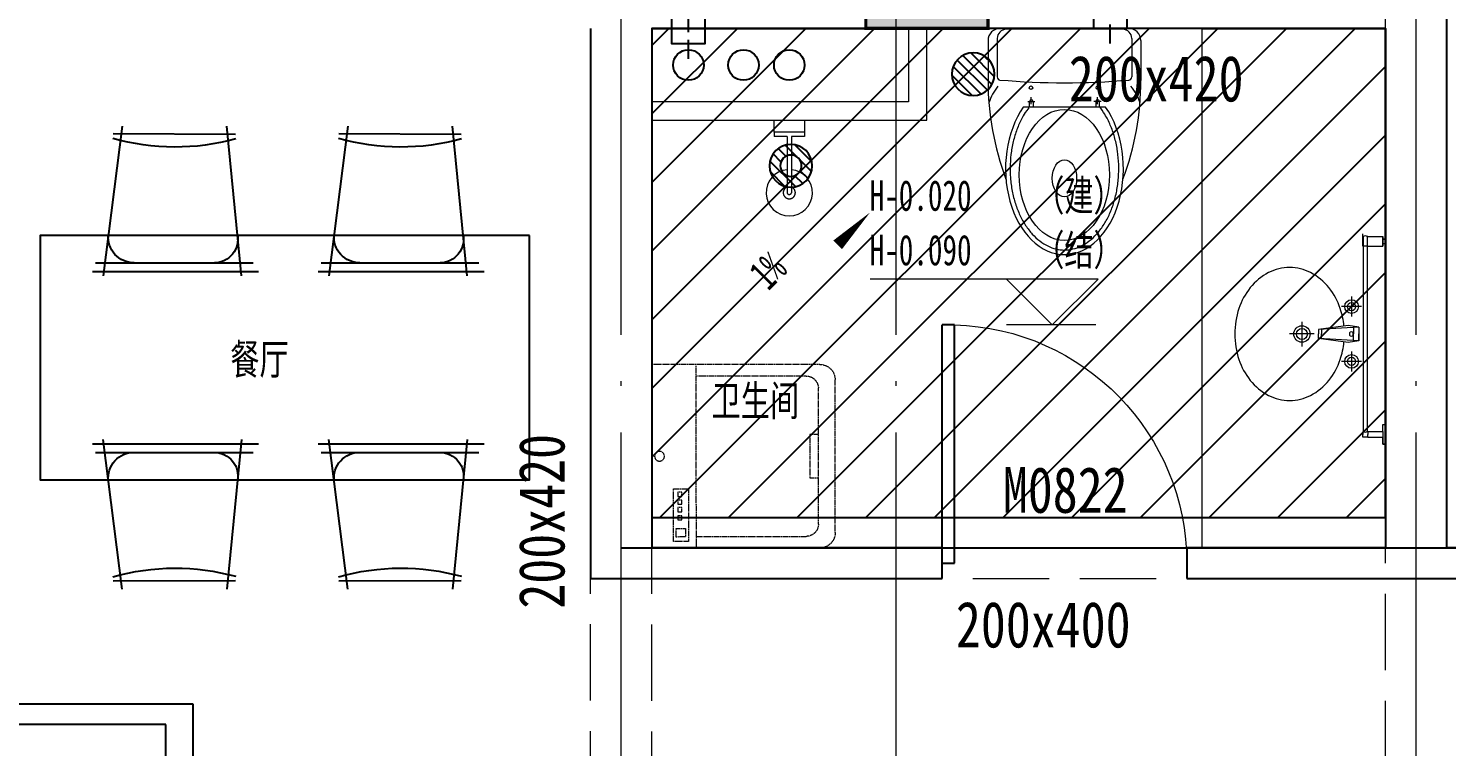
# Model space of a CAD drawing. Header units: millimetres. Extents: x 815519 to 890079, y 147095 to 251022.
# Drawn here: x 844672 to 849310, y 242290 to 244640 of the extents above; entities that cross this region are included whole.
import ezdxf
from ezdxf.enums import TextEntityAlignment as Align

# ---------------------------------------------------------------- set-up
doc = ezdxf.new("R2010")
doc.units = ezdxf.units.MM
doc.header["$LTSCALE"] = 1000
for name, pattern in [('__DASH', [0.35, 0.25, -0.1]), ('DASH', [0.35, 0.25, -0.1]), ('DOTE', [61.468, 50.8, -5.08, 0.508, -5.08])]:
    doc.linetypes.add(name, pattern=pattern)
for name, color, linetype, lineweight in [('A-文字', 50, 'Continuous', 0), ('FF-洁具', 32, 'Continuous', 0), ('FF-活动家具', 33, 'Continuous', 0), ('L-梁', 91, 'DASH', 0), ('S-轴线', 149, 'DOTE', 0), ('厨卫', 154, 'Continuous', 0), ('梁标注', 134, 'Continuous', 18), ('预留洞-卫生间', 6, 'Continuous', 25)]:
    doc.layers.add(name, color=color, linetype=linetype, lineweight=lineweight)
doc.layers.add('DOTE', color=1, linetype='DOTE', plot=False)
for name, color, linetype in [('EQUIP_地漏', 7, 'Continuous'), ('FLOOR_HATCH', 9, 'Continuous'), ('HOLE', 7, 'Continuous'), ('PUB_HATCH', 8, 'Continuous'), ('VPIPE-污水', 2, 'DASH'), ('VPIPE-通气', 3, 'Continuous'), ('WALL', 2, 'Continuous'), ('WINDOW', 4, 'Continuous'), ('WINDOW_TEXT', 7, 'Continuous'), ('家具', 47, 'Continuous'), ('柱', 2, 'Continuous'), ('看线', 163, 'Continuous'), ('预留洞-厨房', 6, 'Continuous')]:
    doc.layers.add(name, color=color, linetype=linetype)
doc.styles.add('TH-STYLE1', font='', dxfattribs={"width": 0.7})
doc.styles.add('TSSD_REIN', font='TSSDENG.shx', dxfattribs={"width": 0.69, "height": 0.2, "bigfont": 'TSSDCHN.shx'})
doc.styles.add('宋体', font='', dxfattribs={"width": 0.8})
doc.styles.get('TH-STYLE1').set_extended_font_data('STFangsong')
doc.styles.get('宋体').set_extended_font_data('NSimSun')

# ---------------------------------------------------------------- blocks, each defined once
blk = doc.blocks.new('$DorLib2D$00000001')
for p, q in [((0.45, 0.975), (0.5, 0.975)), ((0.45, 0), (0.45, 0.975)), ((0.5, 0), (0.5, 0.975)), ((0.5, 0), (0.45, 0))]:
    blk.add_line(p, q)
at = {"lineweight": 13}
blk.add_arc((0.475, 0), 0.975, 91.46928, 180, dxfattribs=at)
blk = doc.blocks.new('2016062716132468')
at = {"layer": '家具'}
for p, q in [((-1078.9, 1025), (-1031.2, 1514.4)), ((-1059.4, 1487.2), (-659.7, 1489.1)), ((-688.4, 1514.4), (-626.9, 1025)), ((-340.5, 1025), (-292.8, 1514.4)), ((-321, 1487.2), (78.7, 1489.1)), ((50, 1514.4), (111.5, 1025)), ((-601.8, 1067.2), (-1116.9, 1067.2)), ((136.6, 1067.2), (-378.6, 1067.2)), ((-591.5, 1039.1), (-1134.3, 1039.1)), ((146.9, 1039.1), (-395.9, 1039.1)), ((-591.5, 475.3), (-1134.3, 475.3)), ((-1078.9, 489.4), (-1031.2, 0)), ((-688.4, 0), (-626.9, 489.4)), ((146.9, 475.3), (-395.9, 475.3)), ((-340.5, 489.4), (-292.8, 0)), ((50, 0), (111.5, 489.4)), ((-601.8, 447.2), (-1116.9, 447.2)), ((136.6, 447.2), (-378.6, 447.2)), ((-1059.4, 27.2), (-659.7, 25.3)), ((-321, 27.2), (78.7, 25.3))]:
    blk.add_line(p, q, dxfattribs=at)
blk.add_lwpolyline([(-1282.5, 1157.2), (317.5, 1157.2), (317.5, 357.2), (-1282.5, 357.2)], close=True, dxfattribs=at)
for centre, radius, start, end in [((-862.9, 2194.8), 748.8, 254.6721, 285.8904), ((-124.5, 2194.8), 748.8, 254.6721, 285.8904), ((-989.4, 1144.9), 77.7, 168.8467, 268.8205), ((-727.8, 1151.6), 84.4, 270, 5.7106), ((-251.1, 1144.9), 77.7, 168.8467, 268.8205), ((10.6, 1151.6), 84.4, 270, 5.7106), ((-989.4, 369.5), 77.7, 91.1795, 191.1533), ((-727.8, 362.8), 84.4, 354.2894, 90), ((-251.1, 369.5), 77.7, 91.1795, 191.1533), ((10.6, 362.8), 84.4, 354.2894, 90), ((-862.9, -680.4), 748.8, 74.1096, 105.3279), ((-124.5, -680.4), 748.8, 74.1096, 105.3279)]:
    blk.add_arc(centre, radius, start, end, dxfattribs=at)
blk = doc.blocks.new('Z$W@#1F9C1563')
at = {"linetype": 'Continuous', "lineweight": -3}
for p, q in [((2106, 3120), (2106, 3288.9)), ((2421, 3120), (1719.8, 3120)), ((1678.5, 3012.8), (1678.5, 3078.8)), ((2503.5, 802.5), (2503.5, 3037.5)), ((2312.3, 2971.5), (1719.8, 2971.5)), ((1678.5, 2930.3), (1678.5, 909.7)), ((2205, 2930.3), (2205, 909.7)), ((2353.5, 909.7), (2353.5, 2930.3)), ((1678.5, 2270.5), (2353.5, 2270.5)), ((1678.5, 1569.5), (2353.5, 1569.5)), ((2312.3, 868.5), (1719.8, 868.5)), ((570.3, 800), (1237, 800)), ((570.3, 733.3), (570.3, 800)), ((1237, 733.3), (1237, 800)), ((1678.5, 827.3), (1678.5, 761.3)), ((503.7, 733.3), (503.7, 0)), ((503.7, 733.3), (637, 733.3)), ((637, 733.3), (637, 182.2)), ((1170.3, 733.3), (1170.3, 182.2)), ((1303.7, 733.3), (1170.3, 733.3)), ((1303.7, 0), (1303.7, 733.3)), ((2421, 720), (1719.8, 720)), ((2106, 720), (2106, 619)), ((1978.5, 127.5), (1978.5, 510.5)), ((1787, 319), (2170.1, 319)), ((1303.7, 273.1), (1678.5, 273.1)), ((503.7, 0), (1303.7, 0))]:
    blk.add_line(p, q, dxfattribs=at)
blk.add_lwpolyline([(503.7, 273.1), (0, 273.1), (0, 3288.9), (0, 3288.9), (2106, 3288.9)], dxfattribs=at)
for points in [[(1278.5, 2420), (1278.5, 1420), (528.8, 1420), (528.8, 2420)], [(2278.5, 619), (1678.5, 619), (1678.5, 19), (2278.5, 19)], [(592.6, 66.7), (1214.8, 66.7), (1214.8, 182.2), (592.6, 182.2)]]:
    blk.add_lwpolyline(points, close=True, dxfattribs=at)
for radius in [153.6, 119.8]:
    blk.add_circle((1978.5, 319), radius, dxfattribs=at)
for centre, radius, start, end in [((1719.8, 3078.8), 41.2, 90, 180), ((2421, 3037.5), 82.5, 0, 90), ((1719.8, 3012.8), 41.2, 180, 270), ((1719.8, 2930.3), 41.2, 90, 180), ((2246.3, 2930.3), 41.2, 90, 180), ((2312.3, 2930.3), 41.2, 0, 90), ((903.7, 4982.5), 2589.8, 261.6773, 278.3227), ((-4039.5, 1920), 4595.6, 353.7539, 6.2461), ((5846.9, 1920), 4595.6, 173.7539, 186.2461), ((903.7, -1142.5), 2589.8, 81.6773, 98.3227), ((1719.8, 909.7), 41.2, 180, 270), ((2246.3, 909.7), 41.2, 180, 270), ((2312.3, 909.7), 41.2, 270, 0), ((1719.8, 827.3), 41.2, 90, 180), ((2421, 802.5), 82.5, 270, 0), ((1719.8, 761.3), 41.2, 180, 270)]:
    blk.add_arc(centre, radius, start, end, dxfattribs=at)
blk = doc.blocks.new('3A-左户家具')
at = {"layer": '家具', "extrusion": (0, 0, -1), "zscale": -1}
blk.add_blockref('2016062716132468', (512011, 386665.5), dxfattribs=at)
at = {"layer": '家具', "extrusion": (0, 0, -1), "xscale": -1, "zscale": -1, "rotation": 180}
blk.add_blockref('Z$W@#1F9C1563', (511325, 386288.9), dxfattribs=at)
blk = doc.blocks.new('A$C229B3283')
at = {"color": 2, "linetype": 'DASH', "ltscale": 0.25}
blk.add_lwpolyline([(0, -250), (0, 50)], dxfattribs=at)
blk.add_lwpolyline([(-55, 0), (-55, -200), (55, -200), (55, 0), (-55, 0)])
at = {"color": 8, "style": 'TSSD_REIN', "width": 0.552}
blk.add_text('FD', height=120, dxfattribs=at).set_placement((-40.8, 50))
blk = doc.blocks.new('地漏')
h = blk.add_hatch()
h.set_pattern_fill('LINE', color=13, scale=25, angle=45, style=0)
h.set_pattern_definition([(45, (0, 0), (-16.83798023, 16.83798023), [])])
edge = h.paths.add_edge_path()
edge.add_arc((6430372.7, -196010.6), 70, 0, 360)
at = {"color": 13}
blk.add_line((6430410.5, -195951.9), (6430411.9, -195953.3), dxfattribs=at)
blk.add_circle((6430372.7, -196010.6), 70)
blk = doc.blocks.new('地漏2')
h = blk.add_hatch()
h.set_pattern_fill('LINE', color=13, scale=25, angle=225, style=0)
h.set_pattern_definition([(225, (0, 0), (16.83798023, -16.83798023), [])])
edge = h.paths.add_edge_path(flags=17)
edge.add_arc((4924704.2, -267187.3), 35, 0, 360)
edge = h.paths.add_edge_path()
edge.add_arc((4924704.2, -267187.3), 70, 0, 360)
at = {"color": 13}
blk.add_line((4924666.4, -267245.9), (4924665, -267244.6), dxfattribs=at)
for radius in [70, 35]:
    blk.add_circle((4924704.2, -267187.3), radius)
blk = doc.blocks.new('wgwegwevberr')
at = {"layer": 'L-梁', "linetype": 'DASH'}
for p, q in [((848112.3, 139443.9), (848112.3, 145743.9)), ((845512.3, 142144.4), (845512.3, 145043.9)), ((845712.3, 142143.9), (845712.3, 145043.9)), ((845712.3, 143443.9), (848112.3, 143443.9)), ((845712.3, 143243.9), (848112.3, 143243.9))]:
    blk.add_line(p, q, dxfattribs=at)
blk = doc.blocks.new('A户型左模型')
at = {"layer": 'FLOOR_HATCH'}
h = blk.add_hatch(dxfattribs=at)
h.set_pattern_fill('ANSI31', color=256, scale=100, style=0)
h.set_pattern_definition([(45, (0, 0), (-112.2532, 112.2532), [])])
h.paths.add_polyline_path([(670918.3, -222328), (670918.3, -220728), (668518.3, -220728), (668518.3, -222328)])
at = {"layer": 'HOLE', "linetype": 'Continuous'}
blk.add_lwpolyline([(670918.3, -222328), (670918.3, -220728), (668518.3, -220728), (668518.3, -222328), (670918.3, -222328)], dxfattribs=at)
at = {"layer": '梁标注', "color": 3, "style": '宋体', "width": 0.8}
for s, p in [('200x420', (670168.3, -220892.2)), ('200x400', (669798.9, -222678.5))]:
    blk.add_text(s, height=150, dxfattribs=at).set_placement(p, align=Align.MIDDLE_CENTER)
blk.add_text('200x420', height=150, rotation=90, dxfattribs=at).set_placement((668158.2, -222340.8), align=Align.MIDDLE_CENTER)
blk = doc.blocks.new('$plan$00001623')
at = {"layer": 'FF-活动家具', "linetype": 'DASH', "ltscale": 0.015}
blk.add_line((-296.1, -144.7), (296.9, -144.7), dxfattribs=at)
blk.add_lwpolyline([(250, -600), (-250, -600, -0.414214), (-300, -550), (-300, 0), (300, 0), (300, -550, -0.414214)], format="xyb", close=True, dxfattribs=at)
for points in [[(278.4, -71.6), (107, -71.6), (107, -119.7), (278.4, -119.7)], [(118, -85.8), (131.7, -85.8), (131.7, -98.5), (118, -98.5)], [(143.5, -85.8), (157.2, -85.8), (157.2, -98.5), (143.5, -98.5)], [(168.1, -85.8), (181.7, -85.8), (181.7, -98.5), (168.1, -98.5)], [(194.5, -85.8), (208.1, -85.8), (208.1, -98.5), (194.5, -98.5)], [(235.9, -109.8), (264.2, -109.8), (264.2, -80.1), (235.9, -80.1)]]:
    blk.add_lwpolyline(points, close=True, dxfattribs=at)
blk.add_lwpolyline([(262.3, -144.7), (262.3, -505.1, -0.414214), (222.3, -545.1), (-222.3, -545.1, -0.414214), (-262.3, -505.1), (-262.3, -144.7)], format="xyb", dxfattribs=at)
blk.add_lwpolyline([(-71, -545.1), (-71, -517.5), (0, -517.5), (71, -517.5), (71, -545.1)], dxfattribs=at)
blk.add_circle((0, -25.5), 16, dxfattribs=at)
blk = doc.blocks.new('Z$W@#022B05CA')
at = {"layer": '厨卫'}
for p, q in [((698.7, 500), (567.8, 500)), ((705.7, 470), (579.9, 470)), ((735.7, 60), (735.7, 440)), ((738.7, 40), (738.7, 460)), ((480.7, 115.3), (480.7, 384.7)), ((480.7, 364.4), (499.9, 364.4)), ((499.9, 352.2), (480.7, 352.2)), ((490.4, 358.5), (514.2, 358.5)), ((499.1, 370.2), (499.1, 346.6)), ((499.9, 147.8), (480.7, 147.8)), ((490.4, 141.5), (514.2, 141.5)), ((499.1, 129.8), (499.1, 153.4)), ((480.7, 135.6), (499.9, 135.6)), ((698.7, 0), (567.8, 0)), ((705.7, 30), (579.9, 30))]:
    blk.add_line(p, q, dxfattribs=at)
for centre in [(544.8, 359.2), (544.8, 140.8)]:
    blk.add_circle(centre, 5.82, dxfattribs=at)
for centre, radius, start, end in [((568.5, -416.2), 916.2, 89.9528, 110.6123), ((448.5, 346.2), 157.9, 50.1815, 72.8478), ((579.9, 460), 10, 90, 175.0115), ((698.7, 460), 40, 0, 90), ((705.7, 440), 30, 0, 90), ((2985.7, 250), 2425, 175.0115, 184.9885), ((499.3, 358.3), 6.15, 275.1568, 84.8432), ((499.3, 141.7), 6.15, 275.1568, 84.8432), ((568.5, 916.2), 916.2, 249.3877, 270.0472), ((705.7, 60), 30, 270, 0), ((448.5, 153.8), 157.9, 287.1522, 309.8185), ((579.9, 40), 10, 184.9885, 270), ((698.7, 40), 40, 270, 0)]:
    blk.add_arc(centre, radius, start, end, dxfattribs=at)
for centre, major_axis, ratio, start_param, end_param in [((279.7, 250), (281, 0), 0.685919, 0.773739, 5.509446), ((259.5, 250.3), (214.4, 0), 0.687861, 1.570796326796175, 7.853981633975761), ((248.3, 250), (60.7, 0), 0.657164, 1.570796326790381, 7.853981633969967)]:
    blk.add_ellipse(centre, major_axis=major_axis, ratio=ratio, start_param=start_param, end_param=end_param, dxfattribs=at)
blk.add_open_spline([(479.3, 367), (466, 376.7), (459.6, 380.8), (441.8, 391), (430, 396.8), (405.1, 406.9), (392, 411.3), (364.9, 418.6), (350.9, 421.5), (322.3, 425.7), (307.8, 427), (278.6, 428), (263.9, 427.7), (234.9, 425.4), (220.5, 423.5), (192.4, 418.1), (178.7, 414.6), (152.3, 406.2), (139.7, 401.2), (115.8, 390.1), (104.6, 383.8), (83.9, 370.3), (74.3, 363), (57.2, 347.5), (49.7, 339.3), (36.7, 322.4), (31.2, 313.7), (22.5, 295.8), (19.2, 286.8), (14.8, 268.4), (13.7, 259.2), (13.7, 240.7), (14.8, 231.5), (19.2, 213.2), (22.5, 204.1), (31.2, 186.3), (36.7, 177.5), (49.7, 160.6), (57.3, 152.5), (74.4, 137), (83.9, 129.7), (104.7, 116.1), (115.9, 109.9), (139.8, 98.7), (152.4, 93.8), (178.8, 85.4), (192.5, 81.9), (220.6, 76.5), (234.9, 74.5), (264, 72.3), (278.7, 72), (307.9, 73), (322.4, 74.3), (351, 78.5), (365, 81.4), (392.1, 88.7), (405.2, 93.1), (430.1, 103.3), (441.9, 109), (459.6, 119.2), (466, 123.3), (481, 132.7)], degree=3, knots=[3.915332, 3.915332, 3.915332, 3.915332, 4.014441, 4.014441, 4.176505, 4.176505, 4.338569, 4.338569, 4.500633, 4.500633, 4.662697, 4.662697, 4.824761, 4.824761, 4.986825, 4.986825, 5.148889, 5.148889, 5.310953, 5.310953, 5.473017, 5.473017, 5.635081, 5.635081, 5.797146, 5.797146, 5.95921, 5.95921, 6.121274, 6.121274, 6.283338, 6.283338, 6.445402, 6.445402, 6.607466, 6.607466, 6.76953, 6.76953, 6.931594, 6.931594, 7.093658, 7.093658, 7.255722, 7.255722, 7.417786, 7.417786, 7.57985, 7.57985, 7.741915, 7.741915, 7.903979, 7.903979, 8.066043, 8.066043, 8.228107, 8.228107, 8.390171, 8.390171, 8.552235, 8.552235, 8.651039, 8.651039, 8.651039, 8.651039], dxfattribs=at)
blk = doc.blocks.new('tt4')
at = {"layer": '厨卫'}
for p, q in [((-29340.4, -1289856.7), (-29340.4, -1289847.3)), ((-29340.4, -1289887.9), (-29340.4, -1289847.3)), ((-29338.9, -1289856.7), (-29340.4, -1289856.7)), ((-29338.9, -1289856.7), (-29340.4, -1289856.7)), ((-29338.9, -1289856.7), (-29338.9, -1290494.4)), ((-29325.9, -1289856.7), (-29325.9, -1290494.4)), ((-29324.4, -1289856.7), (-29325.9, -1289856.7)), ((-29324.4, -1289856.7), (-29325.9, -1289856.7)), ((-29324.4, -1289856.7), (-29275.4, -1289856.7)), ((-29275.4, -1289856.7), (-29275.4, -1289879)), ((-29275.4, -1289887.9), (-29275.4, -1289856.7)), ((-29324.4, -1289887.9), (-29340.4, -1289887.9)), ((-29324.4, -1289887.9), (-29275.4, -1289887.9)), ((-29275.4, -1289865.5), (-29275.4, -1289887.7)), ((-29275.4, -1289887.9), (-29275.4, -1289865.5)), ((-29266.4, -1289865.5), (-29275.4, -1289865.5)), ((-29275.4, -1289865.5), (-29266.4, -1289865.5)), ((-29274.9, -1289879.5), (-29266.4, -1289879.5)), ((-29344.8, -1290085.9), (-29410.2, -1290085.9)), ((-29344.8, -1290085.9), (-29410.2, -1290085.9)), ((-29377.5, -1290053.2), (-29377.5, -1290118.7)), ((-29377.5, -1290053.2), (-29377.5, -1290118.7)), ((-29539.7, -1290135.2), (-29539.7, -1290215.9)), ((-29539.7, -1290135.2), (-29539.7, -1290215.9)), ((-29499.3, -1290175.5), (-29580.1, -1290175.5)), ((-29499.3, -1290175.5), (-29580.1, -1290175.5)), ((-29388.7, -1290147.4), (-29485.2, -1290160.6)), ((-29388.7, -1290147.4), (-29485.2, -1290160.6)), ((-29353.9, -1290153.1), (-29485.2, -1290160.6)), ((-29353.9, -1290153.1), (-29485.2, -1290160.6)), ((-29485.2, -1290160.6), (-29485.2, -1290175.5)), ((-29485.2, -1290160.6), (-29485.2, -1290175.5)), ((-29485.2, -1290190.5), (-29485.2, -1290175.5)), ((-29485.2, -1290190.5), (-29485.2, -1290175.5)), ((-29476.2, -1290160.2), (-29476.2, -1290175.5)), ((-29476.2, -1290160.2), (-29476.2, -1290175.5)), ((-29476.2, -1290190.9), (-29476.2, -1290175.5)), ((-29476.2, -1290190.9), (-29476.2, -1290175.5)), ((-29353.9, -1290153.1), (-29388.7, -1290147.4)), ((-29353.9, -1290153.1), (-29388.7, -1290147.4)), ((-29371.5, -1290154.1), (-29371.5, -1290175.5)), ((-29371.5, -1290154.1), (-29371.5, -1290175.5)), ((-29371.5, -1290196.9), (-29371.5, -1290175.5)), ((-29371.5, -1290196.9), (-29371.5, -1290175.5)), ((-29353.9, -1290153.1), (-29353.9, -1290197.9)), ((-29353.9, -1290153.1), (-29353.9, -1290175.5)), ((-29353.9, -1290197.9), (-29353.9, -1290175.5)), ((-29388.7, -1290203.7), (-29485.2, -1290190.5)), ((-29353.9, -1290197.9), (-29485.2, -1290190.5)), ((-29388.7, -1290203.7), (-29485.2, -1290190.5)), ((-29353.9, -1290197.9), (-29485.2, -1290190.5)), ((-29353.9, -1290197.9), (-29388.7, -1290203.7)), ((-29353.9, -1290197.9), (-29388.7, -1290203.7)), ((-29344.8, -1290265.1), (-29410.2, -1290265.1)), ((-29344.8, -1290265.1), (-29410.2, -1290265.1)), ((-29377.5, -1290232.4), (-29377.5, -1290297.9)), ((-29377.5, -1290232.4), (-29377.5, -1290297.9)), ((-29340.4, -1290494.4), (-29340.4, -1290503.8)), ((-29338.9, -1290494.4), (-29340.4, -1290494.4)), ((-29340.4, -1290513.2), (-29340.4, -1290503.8)), ((-29324.4, -1290494.4), (-29325.9, -1290494.4)), ((-29324.4, -1290494.4), (-29324.4, -1290503.8)), ((-29324.4, -1290494.4), (-29275.4, -1290494.4)), ((-29324.4, -1290513.2), (-29324.4, -1290503.8)), ((-29275.4, -1290494.4), (-29275.4, -1290472)), ((-29275.4, -1290494.4), (-29275.4, -1290513.2)), ((-29274.9, -1290471.5), (-29266.4, -1290471.5)), ((-29268.3, -1290471.5), (-29266.4, -1290471.5)), ((-29266.4, -1290471.5), (-29266.4, -1290480)), ((-29266.4, -1290471.5), (-29266.4, -1290503.8)), ((-29266.4, -1290507.8), (-29266.4, -1290503.8)), ((-29266.4, -1290503.8), (-29266.4, -1290503.8)), ((-29324.4, -1290513.2), (-29340.4, -1290513.2)), ((-29324.4, -1290513.2), (-29275.4, -1290513.2)), ((-29275.4, -1290513.4), (-29275.4, -1290535.5)), ((-29275.4, -1290535.5), (-29275.4, -1290513.4)), ((-29274.9, -1290536), (-29266.4, -1290536)), ((-29266.4, -1290536), (-29274.9, -1290536)), ((-29266.4, -1290514.8), (-29266.4, -1290507.8)), ((-29266.4, -1290507.8), (-29266.4, -1290514.8)), ((-29266.4, -1290527.4), (-29266.4, -1290514.8)), ((-29266.4, -1290536), (-29266.4, -1290527.4)), ((-29266.4, -1290527.4), (-29266.4, -1290536)), ((-29266.4, -1290527.4), (-29266.4, -1290536))]:
    blk.add_line(p, q, dxfattribs=at)
for centre, radius in [((-29377.5, -1290085.9), 22.4), ((-29377.5, -1290085.9), 22.4), ((-29377.5, -1290085.9), 13.4), ((-29377.5, -1290085.9), 13.4), ((-29539.7, -1290175.5), 26.9), ((-29539.7, -1290175.5), 26.9), ((-29539.7, -1290175.5), 17.9), ((-29539.7, -1290175.5), 17.9), ((-29377.5, -1290265.1), 22.4), ((-29377.5, -1290265.1), 22.4), ((-29377.5, -1290265.1), 13.4), ((-29377.5, -1290265.1), 13.4)]:
    blk.add_circle(centre, radius, dxfattribs=at)
for centre, radius, start, end in [((-29332.4, -1289864.8), 10.4, 51.3282, 128.6718), ((-29274.9, -1289879), 0.5, 180, 270), ((-29563, -1290140.3), 186.5, 117.4096, 141.3831), ((-29563, -1290140.3), 186.5, 117.4096, 141.3831), ((-29580, -1290107.5), 149.5, 90, 117.4096), ((-29580, -1290107.5), 149.5, 90, 117.4096), ((-29580, -1290107.5), 149.5, 62.5904, 90), ((-29580, -1290107.5), 149.5, 62.5904, 90), ((-29597, -1290140.3), 186.5, 38.6169, 62.5904), ((-29597, -1290140.3), 186.5, 38.6169, 62.5904), ((-29536.3, -1290161.6), 220.7, 141.3831, 161.6926), ((-29536.3, -1290161.6), 220.7, 141.3831, 161.6926), ((-29623.7, -1290161.6), 220.7, 18.3074, 38.6169), ((-29623.7, -1290161.6), 220.7, 18.3074, 38.6169), ((-29494.3, -1290175.5), 264.9, 161.6926, 180), ((-29494.3, -1290175.5), 264.9, 161.6926, 180), ((-29665.7, -1290175.5), 264.9, 5.7073, 18.3074), ((-29665.7, -1290175.5), 264.9, 5.7073, 18.3074), ((-29494.3, -1290175.5), 264.9, 180, 198.3074), ((-29494.3, -1290175.5), 264.9, 180, 198.3074), ((-29378.2, -1290174.5), 6.44, 350.5252, 189.4748), ((-29378.2, -1290174.5), 6.44, 350.5252, 189.4748), ((-29378.2, -1290176.6), 6.44, 170.5252, 9.4748), ((-29378.2, -1290176.6), 6.44, 170.5252, 9.4748), ((-29665.7, -1290175.5), 264.9, 341.6926, 354.2927), ((-29665.7, -1290175.5), 264.9, 341.6926, 354.2927), ((-29536.3, -1290189.4), 220.7, 198.3074, 218.6169), ((-29536.3, -1290189.4), 220.7, 198.3074, 218.6169), ((-29623.7, -1290189.4), 220.7, 321.3831, 341.6926), ((-29623.7, -1290189.4), 220.7, 321.3831, 341.6926), ((-29563, -1290210.8), 186.5, 218.6169, 242.5904), ((-29563, -1290210.8), 186.5, 218.6169, 242.5904), ((-29597, -1290210.8), 186.5, 297.4096, 321.3831), ((-29597, -1290210.8), 186.5, 297.4096, 321.3831), ((-29580, -1290243.6), 149.5, 242.5904, 270), ((-29580, -1290243.6), 149.5, 242.5904, 270), ((-29580, -1290243.6), 149.5, 270, 297.4096), ((-29580, -1290243.6), 149.5, 270, 297.4096), ((-29332.4, -1290486.3), 10.4, 231.3282, 308.6718), ((-29274.9, -1290472), 0.5, 90, 180), ((-29274.9, -1290535.5), 0.5, 180, 270)]:
    blk.add_arc(centre, radius, start, end, dxfattribs=at)
blk = doc.blocks.new('A$C4BA03DFC')
at = {"layer": 'FF-洁具', "color": 13, "linetype": '__DASH', "ltscale": 0.2}
blk.add_lwpolyline([(0, 25.5), (-40, 25.5), (-40, 125.5), (0, 125.5)], dxfattribs=at)
at = {"layer": 'FF-洁具', "linetype": 'DASH'}
for points in [[(0, 125.5), (0, 25.5)], [(0, 125.5), (14, 125.5)], [(14, 125.5), (14, 82.5)], [(14, 82.5), (198.3, 82.5)], [(14, 68.5), (14, 25.5)], [(14, 68.5), (198.3, 68.5)], [(0, 25.5), (14, 25.5)]]:
    blk.add_lwpolyline(points, dxfattribs=at)
at = {"layer": 'FF-洁具'}
blk.add_arc((197.7, 75.5), 75.7, 185.306, 174.694, dxfattribs=at)
at = {"layer": 'FF-洁具', "linetype": 'DASH'}
for centre, radius, start, end in [((197.7, 75.5), 19.8, 200.6725, 159.3275), ((196.1, 75.5), 7.33, 287.2381, 72.7619)]:
    blk.add_arc(centre, radius, start, end, dxfattribs=at)

msp = doc.modelspace()

# ---------------------------------------------------------------- hatches: boundary and pattern name
at = {"layer": 'PUB_HATCH'}
msp.add_hatch(color=256, dxfattribs=at).paths.add_polyline_path([(847810.5, 244640), (847810.5, 245540), (847410.5, 245540), (847410.5, 244640)])

# ---------------------------------------------------------------- linework, layer by layer
at = {"color": 2, "linetype": 'DASH', "ltscale": 0.25}
msp.add_lwpolyline([(846830.5, 244540), (846830.5, 244840)], dxfattribs=at)
at = {"layer": 'A-文字'}
for p, q in [((848170.5, 243819.7), (847424.5, 243819.7)), ((848170.5, 243819.7), (847424.5, 243819.7)), ((848020.5, 243669.7), (847870.5, 243819.7)), ((848020.5, 243669.7), (847870.5, 243819.7)), ((848020.5, 243669.7), (848170.5, 243819.7)), ((848020.5, 243669.7), (848170.5, 243819.7)), ((848162.7, 243669.7), (847870.5, 243669.7)), ((848162.7, 243669.7), (847870.5, 243669.7))]:
    msp.add_line(p, q, dxfattribs=at)
msp.add_lwpolyline([(846945.1, 243558.2, 0, 0, 0), (847424.8, 244037.9, 0, 40, 0), (847318.8, 243931.8, 0, 0, 0)], format="xyseb", dxfattribs=at)
at = {"layer": 'DOTE'}
msp.add_line((846610.5, 242940), (852544, 242940), dxfattribs=at)
at = {"layer": 'S-轴线', "linetype": 'DOTE', "ltscale": 0.03}
for p, q in [((846610.5, 236261.4), (846610.5, 248187.2)), ((847510.5, 236261.4), (847510.5, 248187.2)), ((849210.5, 236261.4), (849210.5, 248187.2))]:
    msp.add_line(p, q, dxfattribs=at)
at = {"layer": 'VPIPE-污水', "linetype": 'Continuous'}
for centre in [(846830.5, 244520), (847010.5, 244520)]:
    msp.add_circle(centre, 50, dxfattribs=at)
at = {"layer": 'VPIPE-通气', "linetype": 'Continuous'}
msp.add_circle((847160.5, 244520), 50, dxfattribs=at)
at = {"layer": 'WALL'}
for p, q in [((849310.5, 244740), (849310.5, 242940)), ((846510.5, 244640), (846510.5, 242840)), ((846710.5, 244640), (846710.5, 242940)), ((846710.5, 244640), (847510.5, 244640)), ((848510.5, 244640), (849110.5, 244640)), ((849110.5, 244640), (849110.5, 242940)), ((847660.5, 242940), (846710.5, 242940)), ((847660.5, 242840), (847660.5, 242940)), ((849110.5, 242940), (848460.5, 242940)), ((848460.5, 242940), (848460.5, 242840)), ((849410.5, 242940), (849310.5, 242940)), ((846510.5, 242840), (847660.5, 242840)), ((848460.5, 242840), (849210.5, 242840)), ((849210.5, 242840), (849410.5, 242840))]:
    msp.add_line(p, q, dxfattribs=at)
at = {"layer": 'WINDOW'}
msp.add_line((847660.5, 242940), (848460.5, 242940), dxfattribs=at)
at = {"layer": '厨卫'}
msp.add_lwpolyline([(847550.5, 244639.9), (847550.5, 244399.9), (846710.5, 244399.9), (846710.5, 244339.9), (847610.5, 244339.9), (847610.5, 244639.9), (847550.5, 244639.9)], dxfattribs=at)
msp.add_lwpolyline([(848510.5, 244640), (849110.5, 244640), (849110.5, 242940), (848510.5, 242940)], close=True, dxfattribs=at)
at = {"layer": '柱', "color": 6, "ltscale": 1, "const_width": 10}
msp.add_lwpolyline([(847810.5, 244640), (847810.5, 245540), (847410.5, 245540), (847410.5, 244640)], close=True, dxfattribs=at)
at = {"layer": '预留洞-厨房'}
msp.add_lwpolyline([(846775.5, 244790), (846775.5, 244590), (846885.5, 244590), (846885.5, 244790), (846775.5, 244790)], dxfattribs=at)

# ---------------------------------------------------------------- block references
at = {"ltscale": 0.002, "rotation": 90}
msp.add_blockref('Z$W@#022B05CA', (848310.5, 243901.1), dxfattribs=at)
at = {"layer": 'EQUIP_地漏', "xscale": -1, "rotation": 180}
for name, p in [('地漏', (-5582610.6, 48479.4)), ('地漏2', (-4077538.5, -22996.9))]:
    msp.add_blockref(name, p, dxfattribs=at)
at = {"layer": 'L-梁', "color": 7}
for name, p in [('wgwegwevberr', (998.2, 99596)), ('A户型左模型', (178192.2, 465367.9))]:
    msp.add_blockref(name, p, dxfattribs=at)
at = {"layer": 'WINDOW'}
ref = msp.add_blockref('$DorLib2D$00000001', (848060.5, 242890), dxfattribs=dict(at, xscale=-800, yscale=800, zscale=-800))
ref.add_attrib('A', 'M0822', dxfattribs={"layer": 'WINDOW_TEXT', "height": 150, "style": '宋体', "width": 0.8}).set_placement((847858.9, 243010), align=Align.BOTTOM_LEFT)
at = {"layer": '厨卫', "extrusion": (0, 0, -1), "xscale": -1, "zscale": -1, "rotation": 90}
msp.add_blockref('A$C4BA03DFC', (-847085, 244299.9), dxfattribs=at)
at = {"layer": '厨卫'}
msp.add_blockref('tt4', (878376.9, 1533815.5), dxfattribs=at)
at = {"layer": '厨卫', "extrusion": (0, 0, -1), "zscale": -1, "rotation": 269.9758319121747}
msp.add_blockref('$plan$00001623', (-846710.6, 243240), dxfattribs=at)
at = {"layer": '看线'}
msp.add_blockref('3A-左户家具', (1357039, -143860), dxfattribs=at)
at = {"layer": '预留洞-卫生间'}
msp.add_blockref('A$C229B3283', (848210.5, 244840), dxfattribs=at)

# ---------------------------------------------------------------- texts
at = {"layer": 'A-文字', "style": 'TH-STYLE1', "width": 0.7}
for s, p in [('H-0.020', (847423.4, 244043.1)), ('（建）', (847964.6, 244043.1)), ('H-0.090', (847423.4, 243864.7)), ('（结）', (847964.6, 243864.7)), ('餐厅', (845332.1, 243507.3)), ('卫生间', (846906.4, 243371.9))]:
    msp.add_text(s, height=100, dxfattribs=at).set_placement(p)
msp.add_text('1%', height=100, rotation=45, dxfattribs=at).set_placement((847091.2, 243778.5))

doc.saveas('drawing.dxf')
